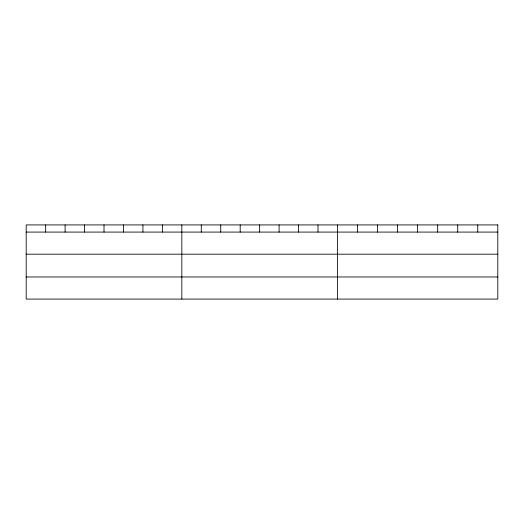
<?xml version="1.0" encoding="UTF-8"?>
<svg xmlns="http://www.w3.org/2000/svg" width="524" height="524" viewBox="0 0 524 524"><rect width="100%" height="100%" fill="white"/><g stroke="black" fill="none" stroke-linecap="round" stroke-linejoin="round"><path stroke-width="0.79" d="M26.2 232.08L497.8 232.08M26.2 254.186L497.8 254.186M26.2 276.967L497.8 276.967M477.757 224.92L477.757 232.08M457.714 224.92L457.714 232.08M437.671 224.92L437.671 232.08M417.628 224.92L417.628 232.08M397.585 224.92L397.585 232.08M377.542 224.92L377.542 232.08M357.499 224.92L357.499 232.08M337.456 224.92L337.456 299.08M318.002 224.92L318.002 232.08M298.549 224.92L298.549 232.08M279.096 224.92L279.096 232.08M259.642 224.92L259.642 232.08M240.189 224.92L240.189 232.08M220.735 224.92L220.735 232.08M201.282 224.92L201.282 232.08M181.828 224.92L181.828 299.08M162.375 224.92L162.375 232.08M142.921 224.92L142.921 232.08M123.468 224.92L123.468 232.08M104.014 224.92L104.014 232.08M84.561 224.92L84.561 232.08M65.107 224.92L65.107 232.08M45.654 224.92L45.654 232.08M497.8 224.92L26.2 224.92L26.2 299.08L497.8 299.08L497.8 224.92"/></g></svg>
